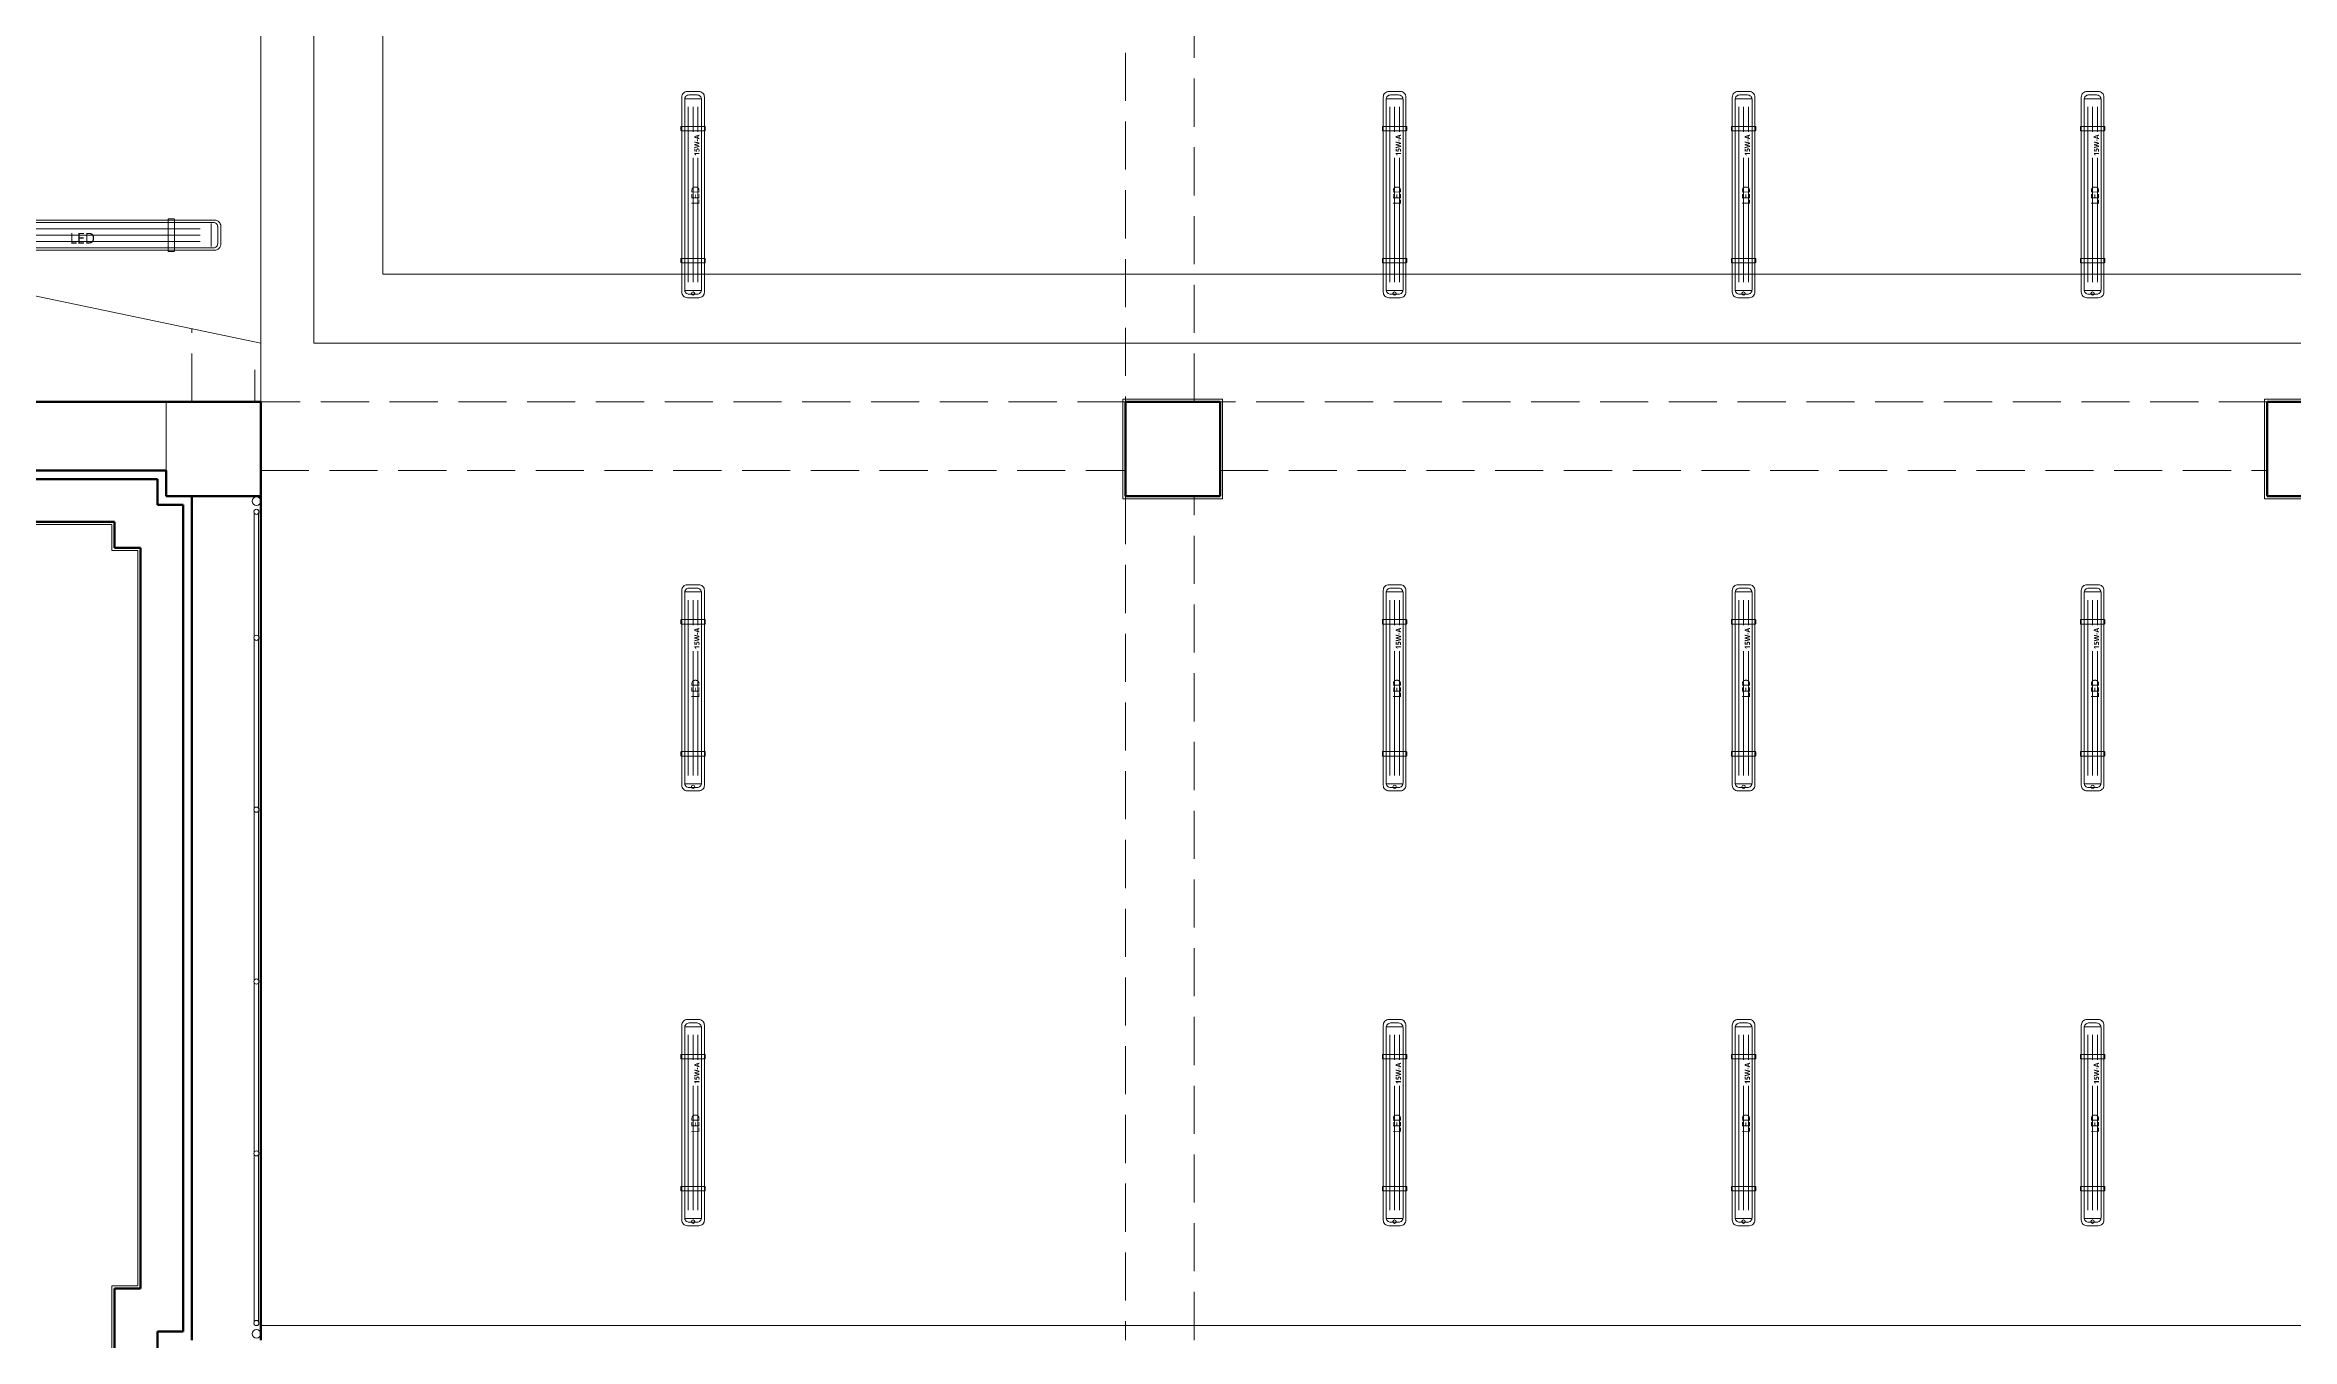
# Model space of a CAD drawing. Header units: metres. Extents: x -4 to 54.5, y -3.3 to 43.7.
# Drawn here: x 19.24 to 32.3, y 11.42 to 18.95 of the extents above; entities that cross this region are included whole.
import ezdxf

# ---------------------------------------------------------------- set-up
doc = ezdxf.new("R2010")
doc.units = ezdxf.units.M
doc.linetypes.add('Derribado', pattern=[0.4, 0.28, -0.12])
doc.layers.get('0').update_dxf_attribs({"color": 8})
for name, color, linetype, lineweight in [('A-AREA', 8, 'Continuous', 9), ('A-DETL', 8, 'Continuous', 9), ('A-DETL-THIN', 8, 'Continuous', 9), ('A-FLOR', 8, 'Continuous', 18), ('A-FLOR-HRAL', 8, 'Continuous', 9), ('A-WALL', 8, 'Continuous', 9), ('S-COLS', 8, 'Continuous', 9)]:
    doc.layers.add(name, color=color, linetype=linetype, lineweight=lineweight)
doc.layers.add('IE-LUM-EST-PROPUESTA-R02', color=5, linetype='Continuous', lineweight=18, true_color=0x006b9f)
doc.layers.add('IE-LUM-L-01', color=5, linetype='Continuous', lineweight=18, true_color=0x126b94)
doc.styles.add('EI_LUM_BOLD', font='OpenSans-Semibold.ttf')
doc.styles.add('EI_LUM_REGULAR', font='OpenSans-Regular.ttf')

# ---------------------------------------------------------------- blocks, each defined once
blk = doc.blocks.new('Barandilla - 30mm-3154957-NIV_A_S01_SÓTANO 1')
at = {"layer": 'A-FLOR-HRAL'}
for start, end in [(0, 180), (180, 360)]:
    blk.add_arc((0, 0), 0.015, start, end, dxfattribs=at)
blk = doc.blocks.new('Barandilla - Barandilla-5307613-NIV_A_S01_SÓTANO 1')
at = {"layer": 'A-FLOR-HRAL'}
for p, q in [((20.452, 16.246), (20.452, 16.241)), ((20.452, 16.227), (20.452, 15.509)), ((20.478, 16.24), (20.478, 16.246)), ((20.478, 15.508), (20.478, 16.226)), ((20.452, 15.495), (20.452, 14.509)), ((20.478, 14.508), (20.478, 15.494)), ((20.452, 14.495), (20.452, 13.509)), ((20.478, 13.508), (20.478, 14.494)), ((20.452, 13.495), (20.452, 12.509)), ((20.478, 12.508), (20.478, 13.494)), ((20.452, 12.495), (20.452, 11.521)), ((20.478, 11.52), (20.478, 12.494)), ((20.452, 11.507), (20.452, 11.501)), ((20.478, 11.501), (20.478, 11.506))]:
    blk.add_line(p, q, dxfattribs=at)
at = {"color": 0, "extrusion": (0, 0, -1), "zscale": -1, "rotation": 180}
for p in [(-20.465, 16.234), (-20.465, 15.501), (-20.465, 14.501), (-20.465, 13.501), (-20.465, 12.501), (-20.465, 11.514)]:
    blk.add_blockref('Barandilla - 30mm-3154957-NIV_A_S01_SÓTANO 1', p, dxfattribs=at)
blk = doc.blocks.new('Tipo de barandal superior - Barandal superior_interno_-5307616-NIV_A_S01_SÓTANO 1')
at = {"layer": 'A-FLOR-HRAL'}
for centre, start, end in [((20.465, 16.296), 0, 180), ((20.465, 16.296), 180, 0), ((20.465, 11.451), 0, 180), ((20.465, 11.451), 180, 0)]:
    blk.add_arc(centre, 0.025, start, end, dxfattribs=at)
blk = doc.blocks.new('EST-ColumnaRectangularConcretoEst - C155x55cm-V6-NIV_A_S01_SÓTANO 1')
at = {"layer": 'S-COLS', "lineweight": 50}
for p, q in [((0.275, 0.275), (-0.275, 0.275)), ((-0.275, 0.275), (-0.275, -0.275)), ((0.275, -0.275), (0.275, 0.275)), ((-0.275, -0.275), (0.275, -0.275))]:
    blk.add_line(p, q, dxfattribs=at)
blk = doc.blocks.new('EST-ColumnaRectangularConcretoEst - C155x55cm-V11-NIV_A_S01_SÓTANO 1')
at = {"layer": 'S-COLS', "lineweight": 50}
for p, q in [((0.275, 0.275), (-0.275, 0.275)), ((-0.275, 0.275), (-0.275, -0.275)), ((0.275, -0.275), (0.275, 0.275)), ((-0.275, -0.275), (0.275, -0.275))]:
    blk.add_line(p, q, dxfattribs=at)
blk = doc.blocks.new('EI_LUM_L_01')
at = {"color": 0, "lineweight": 9}
for p, q in [((-7.44, 0.67), (-7.44, -0.67)), ((-6.8, 0.37), (6.8, 0.37)), ((-6.8, 0), (6.8, 0)), ((7.44, 0.67), (7.44, -0.67)), ((-6.8, -0.37), (6.8, -0.37))]:
    blk.add_line(p, q, dxfattribs=at)
for points in [[(-7.64, -0.88), (7.64, -0.88, 0.414214), (8, -0.52), (8, 0.52, 0.414214), (7.64, 0.88), (-7.64, 0.88, 0.414214), (-8, 0.52), (-8, -0.52, 0.414214)], [(-7.58, -0.74), (7.58, -0.74, 0.414214), (7.82, -0.49), (7.82, 0.49, 0.414214), (7.58, 0.74), (-7.58, 0.74, 0.414214), (-7.82, 0.49), (-7.82, -0.49, 0.414214)], [(-5.26, -0.95), (-4.98, -0.95, 0.414214), (-4.94, -0.92), (-4.94, 0.92, 0.414214), (-4.98, 0.95), (-5.26, 0.95, 0.414214), (-5.3, 0.92), (-5.3, -0.92, 0.414214)], [(4.98, -0.95), (5.26, -0.95, 0.414214), (5.3, -0.92), (5.3, 0.92, 0.414214), (5.26, 0.95), (4.98, 0.95, 0.414214), (4.94, 0.92), (4.94, -0.92, 0.414214)]]:
    blk.add_lwpolyline(points, format="xyb", close=True, dxfattribs=at)
blk.add_circle((-7.68, 0), 0.132, dxfattribs=at)
at = {"color": 0, "lineweight": 9, "style": 'EI_LUM_REGULAR'}
blk.add_text('LED', height=0.621, dxfattribs=at).set_placement((-0.78, -0.49))
at = {"style": 'EI_LUM_REGULAR', "flags": 1}
for tag in ['ALTURA_M', 'AMBIENTE', 'TIPO', 'ID', 'IP', 'GIRO_REFERENCIA', 'DESCRIPCION', 'POTENCIA_W', 'FLUJO_NOMINAL_LM', 'FLUJO_CALCULO_LM', 'MONTAJE', 'PAGINA_PDF', 'NUMERO_LOCAL', 'ESTADO', 'NPT_M', 'FUENTE_XY']:
    blk.add_attdef(tag, (0, 0), '', height=2.5, dxfattribs=at)
blk = doc.blocks.new('EI_LUM_L_01_15')
at = {"color": 0, "lineweight": 9}
for p, q in [((-5.58, 0.5), (-5.58, -0.5)), ((-5.1, 0.28), (5.1, 0.28)), ((-5.1, 0), (2.14, 0)), ((3.65, 0), (5.1, 0)), ((5.58, 0.5), (5.58, -0.5)), ((-5.1, -0.28), (2.14, -0.28)), ((3.65, -0.28), (5.1, -0.28))]:
    blk.add_line(p, q, dxfattribs=at)
at = {"color": 0, "lineweight": 13}
blk.add_lwpolyline([(-5.67, -0.66), (5.67, -0.66, 0.414214), (6, -0.33), (6, 0.33, 0.414214), (5.67, 0.66), (-5.67, 0.66, 0.414214), (-6, 0.33), (-6, -0.33, 0.414214)], format="xyb", close=True, dxfattribs=at)
at = {"color": 0, "lineweight": 9}
for points in [[(-5.53, -0.49), (5.53, -0.49, 0.414214), (5.8, -0.23), (5.8, 0.23, 0.414214), (5.53, 0.49), (-5.53, 0.49, 0.414214), (-5.8, 0.23), (-5.8, -0.23, 0.414214)], [(-3.93, -0.71), (-3.75, -0.71, 0.414214), (-3.71, -0.67), (-3.71, 0.67, 0.414214), (-3.75, 0.71), (-3.93, 0.71, 0.414214), (-3.97, 0.67), (-3.97, -0.67, 0.414214)], [(3.75, -0.71), (3.93, -0.71, 0.414214), (3.97, -0.67), (3.97, 0.67, 0.414214), (3.93, 0.71), (3.75, 0.71, 0.414214), (3.71, 0.67), (3.71, -0.67, 0.414214)]]:
    blk.add_lwpolyline(points, format="xyb", close=True, dxfattribs=at)
blk.add_circle((-5.76, 0), 0.099, dxfattribs=at)
for s, height, style, p in [('LED', 0.465, 'EI_LUM_REGULAR', (-0.59, -0.37)), ('15W-A', 0.299, 'EI_LUM_BOLD', (2.25, -0.37))]:
    blk.add_text(s, height=height, dxfattribs=dict(at, style=style)).set_placement(p)
at = {"style": 'EI_LUM_REGULAR', "flags": 1}
for tag in ['ALTURA_M', 'AMBIENTE', 'TIPO', 'ID', 'IP', 'GIRO_REFERENCIA', 'DESCRIPCION', 'POTENCIA_W', 'FLUJO_NOMINAL_LM', 'FLUJO_CALCULO_LM', 'MONTAJE', 'PAGINA_PDF', 'NUMERO_LOCAL', 'ESTADO', 'NPT_M', 'FUENTE_XY']:
    blk.add_attdef(tag, (0, 0), '', height=2.5, dxfattribs=at)

msp = doc.modelspace()

# ---------------------------------------------------------------- linework, layer by layer
at = {"layer": 'A-AREA'}
for p, q in [((20.455, 17.06), (20.455, 16.875)), ((20.49, 11.5), (37.752, 11.5)), ((20.49, 11.5), (22.955, 11.5)), ((25.455, 11.5), (27.12, 11.5)), ((32.12, 11.5), (32.725, 11.5))]:
    msp.add_line(p, q, dxfattribs=at)
at = {"layer": 'A-DETL', "linetype": 'Derribado', "lineweight": 18}
for p, q in [((25.52, 24.105), (25.52, 16.875)), ((25.92, 16.875), (25.92, 24.105)), ((20.09, 16.875), (20.09, 17.299)), ((20.49, 17.215), (20.49, 16.875)), ((19.94, 16.875), (16.49, 16.875)), ((19.94, 16.475), (19.94, 16.875)), ((20.49, 16.875), (20.09, 16.875)), ((20.49, 16.875), (20.49, 16.475)), ((25.52, 16.875), (20.49, 16.875)), ((25.52, 16.475), (25.52, 16.875)), ((25.52, 16.875), (25.92, 16.875)), ((32.16, 16.875), (26.07, 16.875)), ((26.07, 16.875), (26.07, 16.475)), ((32.16, 16.475), (32.16, 16.875)), ((16.49, 16.475), (19.94, 16.475)), ((20.49, 16.475), (25.52, 16.475)), ((26.07, 16.475), (32.16, 16.475)), ((20.49, 16.325), (20.09, 16.325)), ((20.09, 16.325), (20.09, 11.415)), ((20.49, 11.415), (20.49, 16.325)), ((25.92, 16.325), (25.52, 16.325)), ((25.52, 16.325), (25.52, 11.415)), ((25.92, 11.415), (25.92, 16.325))]:
    msp.add_line(p, q, dxfattribs=at)
at = {"layer": 'A-DETL-THIN'}
for p, q in [((20.49, 17.215), (20.49, 20.66)), ((12.29, 18.937), (20.49, 17.215))]:
    msp.add_line(p, q, dxfattribs=at)
at = {"layer": 'A-FLOR', "lineweight": 9}
for p, q in [((20.8, 17.216), (20.8, 24.26)), ((21.2, 23.86), (21.2, 17.616)), ((21.2, 17.616), (43.61, 17.616)), ((20.49, 17.215), (20.49, 16.875)), ((44.01, 17.216), (20.8, 17.216)), ((25.505, 16.31), (25.505, 16.89)), ((25.505, 16.89), (26.085, 16.89)), ((26.085, 16.89), (26.085, 16.31)), ((32.145, 16.31), (32.145, 16.89)), ((32.145, 16.89), (32.725, 16.89)), ((26.085, 16.31), (25.505, 16.31)), ((32.725, 16.31), (32.145, 16.31)), ((19.625, 16.16), (16.805, 16.16)), ((19.625, 16.01), (19.625, 16.16)), ((19.775, 16.01), (19.625, 16.01)), ((19.775, 11.73), (19.775, 16.01)), ((19.625, 11.13), (19.625, 11.73)), ((19.625, 11.73), (19.775, 11.73))]:
    msp.add_line(p, q, dxfattribs=at)
at = {"layer": 'A-WALL', "lineweight": 50}
for p, q in [((19.94, 16.875), (16.49, 16.875)), ((16.49, 16.475), (19.94, 16.475)), ((19.89, 16.425), (16.54, 16.425)), ((19.89, 16.275), (19.89, 16.425)), ((20.04, 16.275), (19.89, 16.275)), ((20.04, 11.465), (20.04, 16.275)), ((20.49, 16.325), (20.09, 16.325)), ((20.09, 16.325), (20.09, 11.415)), ((20.49, 11.415), (20.49, 16.325)), ((16.79, 16.175), (19.64, 16.175)), ((19.64, 16.175), (19.64, 16.025)), ((19.64, 16.025), (19.79, 16.025)), ((19.79, 16.025), (19.79, 11.715)), ((19.79, 11.715), (19.64, 11.715)), ((19.64, 11.715), (19.64, 11.115)), ((19.89, 11.465), (20.04, 11.465)), ((19.89, 11.115), (19.89, 11.465))]:
    msp.add_line(p, q, dxfattribs=at)
at = {"layer": 'A-WALL', "lineweight": 5}
msp.add_line((19.94, 16.475), (19.94, 16.875), dxfattribs=at)
at = {"layer": 'S-COLS', "lineweight": 50}
for p, q in [((20.49, 16.875), (19.94, 16.875)), ((20.49, 16.325), (20.49, 16.875)), ((19.94, 16.475), (19.94, 16.325)), ((19.94, 16.325), (20.49, 16.325))]:
    msp.add_line(p, q, dxfattribs=at)
at = {"layer": 'S-COLS', "lineweight": 5}
msp.add_line((19.94, 16.875), (19.94, 16.475), dxfattribs=at)

# ---------------------------------------------------------------- block references
at = {"layer": 'A-FLOR-HRAL'}
for name in ['Tipo de barandal superior - Barandal superior_interno_-5307616-NIV_A_S01_SÓTANO 1', 'Barandilla - Barandilla-5307613-NIV_A_S01_SÓTANO 1']:
    msp.add_blockref(name, (0, 0), dxfattribs=at)
at = {"layer": 'IE-LUM-EST-PROPUESTA-R02', "xscale": 0.1, "yscale": 0.1, "zscale": 0.1, "rotation": 90}
for p in [(23.005, 18.08), (27.085, 18.08), (29.115, 18.08), (31.145, 18.08), (23.005, 15.21), (27.085, 15.21), (29.115, 15.21), (31.145, 15.21), (23.005, 12.68), (27.085, 12.68), (29.115, 12.68), (31.145, 12.68)]:
    msp.add_blockref('EI_LUM_L_01_15', p, dxfattribs=at)
at = {"layer": 'IE-LUM-L-01', "xscale": 0.1, "yscale": 0.1, "zscale": 0.1}
msp.add_blockref('EI_LUM_L_01', (19.458, 17.844), dxfattribs=at)
at = {"layer": 'S-COLS', "lineweight": 5}
for name, p in [('EST-ColumnaRectangularConcretoEst - C155x55cm-V11-NIV_A_S01_SÓTANO 1', (25.795, 16.6)), ('EST-ColumnaRectangularConcretoEst - C155x55cm-V6-NIV_A_S01_SÓTANO 1', (32.435, 16.6))]:
    msp.add_blockref(name, p, dxfattribs=at)

doc.saveas('drawing.dxf')
